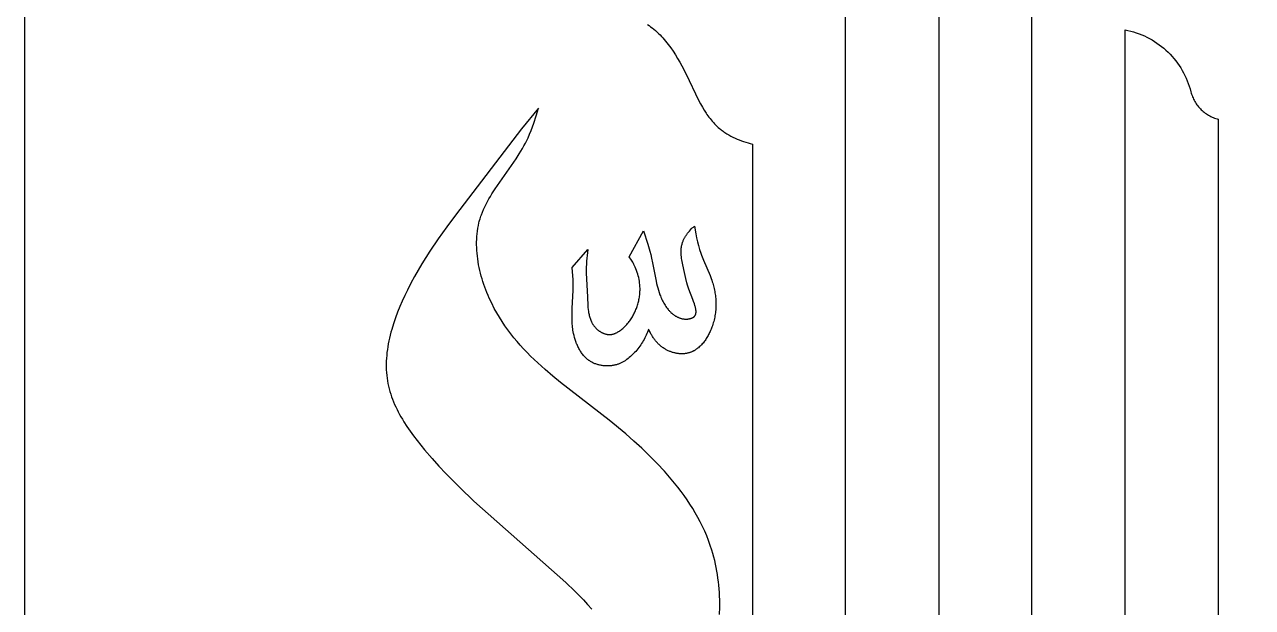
# Model space of a CAD drawing. Header units: millimetres. Extents: x 2992 to 3992, y 321 to 2321.
# Drawn here: x 2992.1 to 3445.5, y 1599.6 to 1814.7 of the extents above; entities that cross this region are included whole.
import ezdxf

# ---------------------------------------------------------------- set-up
doc = ezdxf.new("R2010")
doc.units = ezdxf.units.MM
doc.layers.add('Layer 05', color=12, linetype='Continuous', true_color=0xde0000)

msp = doc.modelspace()

# ---------------------------------------------------------------- linework, layer by layer
at = {"layer": 'Layer 05'}
msp.add_lwpolyline([(2992.09, 320.55), (3992.09, 320.55), (3992.09, 2320.55), (2992.09, 2320.55)], close=True, dxfattribs=at)
for points in [[(3329.68, 2057.74), (3329.68, 1364.45)], [(3364.08, 1411.84), (3364.08, 2026.86)], [(3295.28, 1414.06), (3295.28, 1949.29)], [(3222.07, 1814.72), (3222.67, 1814.3), (3223.26, 1813.87), (3223.88, 1813.4), (3224.48, 1812.91), (3225.07, 1812.41), (3225.64, 1811.9), (3226.2, 1811.37), (3226.75, 1810.83), (3227.28, 1810.28), (3227.8, 1809.72), (3228.31, 1809.14), (3228.81, 1808.55), (3229.3, 1807.96), (3229.77, 1807.35), (3230.24, 1806.74), (3230.69, 1806.11), (3231.58, 1804.84), (3232.42, 1803.53), (3233.24, 1802.19), (3234.03, 1800.83), (3234.79, 1799.44), (3236.25, 1796.61), (3241.12, 1786.52), (3241.73, 1785.36), (3242.37, 1784.22), (3243.03, 1783.1), (3243.72, 1782.01), (3244.07, 1781.48), (3244.44, 1780.96), (3244.81, 1780.45), (3245.2, 1779.94), (3245.59, 1779.45), (3246, 1778.96), (3246.42, 1778.49), (3246.84, 1778.02), (3247.29, 1777.57), (3247.74, 1777.13), (3248.21, 1776.71), (3248.69, 1776.3), (3249.01, 1776.03), (3249.34, 1775.78), (3249.67, 1775.53), (3250.01, 1775.28), (3250.35, 1775.04), (3250.7, 1774.81), (3251.41, 1774.35), (3252.14, 1773.93), (3252.89, 1773.52), (3253.65, 1773.13), (3254.42, 1772.76), (3255.21, 1772.42), (3256, 1772.09), (3256.8, 1771.79), (3257.61, 1771.5), (3258.42, 1771.23), (3259.24, 1770.98), (3260.06, 1770.75), (3260.88, 1770.54)], [(3398.48, 1812.72), (3399.52, 1812.5), (3400.56, 1812.25), (3401.59, 1811.96), (3402.6, 1811.63), (3403.61, 1811.27), (3404.6, 1810.88), (3405.57, 1810.45), (3406.54, 1809.99), (3407.48, 1809.5), (3408.41, 1808.98), (3409.32, 1808.42), (3410.21, 1807.83), (3411.08, 1807.22), (3411.92, 1806.57), (3412.75, 1805.89), (3413.55, 1805.19), (3414.33, 1804.46), (3415.08, 1803.7), (3415.8, 1802.92), (3416.5, 1802.11), (3417.17, 1801.28), (3417.81, 1800.43), (3418.42, 1799.55), (3419, 1798.66), (3419.54, 1797.75), (3420.06, 1796.81), (3420.55, 1795.86), (3421, 1794.9), (3421.42, 1793.92), (3421.8, 1792.92), (3422.15, 1791.92), (3422.46, 1790.9), (3422.74, 1789.87)], [(3398.48, 1371.56), (3398.48, 1812.72)], [(3422.74, 1789.87), (3422.87, 1789.4), (3423.02, 1788.94), (3423.18, 1788.48), (3423.35, 1788.03), (3423.54, 1787.58), (3423.75, 1787.14), (3423.97, 1786.71), (3424.21, 1786.28), (3424.46, 1785.87), (3424.72, 1785.46), (3425, 1785.07), (3425.29, 1784.68), (3425.6, 1784.3), (3425.92, 1783.94), (3426.25, 1783.58), (3426.59, 1783.24), (3426.95, 1782.91), (3427.31, 1782.59), (3427.69, 1782.28), (3428.08, 1781.99), (3428.48, 1781.71), (3428.88, 1781.45), (3429.3, 1781.2), (3429.72, 1780.96), (3430.15, 1780.74), (3430.59, 1780.53), (3431.04, 1780.34), (3431.49, 1780.17), (3431.95, 1780.01), (3432.41, 1779.87), (3432.88, 1779.74)], [(3181.82, 1783.79), (3175.63, 1776.21), (3151.18, 1744.35), (3147.96, 1739.99), (3144.81, 1735.57), (3141.76, 1731.05), (3138.84, 1726.42), (3137.43, 1724.04), (3136.06, 1721.63), (3134.73, 1719.17), (3133.45, 1716.66), (3132.49, 1714.66), (3131.55, 1712.63), (3130.67, 1710.57), (3129.83, 1708.49), (3129.05, 1706.39), (3128.33, 1704.28), (3127.68, 1702.16), (3127.39, 1701.1), (3127.11, 1700.03), (3126.86, 1698.96), (3126.62, 1697.9), (3126.41, 1696.83), (3126.23, 1695.76), (3126.06, 1694.7), (3125.92, 1693.63), (3125.81, 1692.57), (3125.73, 1691.51), (3125.67, 1690.45), (3125.64, 1689.39), (3125.63, 1688.34), (3125.66, 1687.29), (3125.72, 1686.25), (3125.81, 1685.21), (3125.93, 1684.18), (3126.09, 1683.15), (3126.27, 1682.17), (3126.48, 1681.19), (3126.73, 1680.21), (3127, 1679.25), (3127.29, 1678.29), (3127.62, 1677.33), (3127.97, 1676.38), (3128.35, 1675.44), (3128.75, 1674.5), (3129.17, 1673.57), (3129.62, 1672.64), (3130.09, 1671.72), (3130.57, 1670.8), (3131.08, 1669.89), (3131.61, 1668.99), (3132.15, 1668.09), (3133.29, 1666.31), (3134.49, 1664.56), (3135.75, 1662.83), (3137.05, 1661.12), (3138.38, 1659.43), (3139.75, 1657.77), (3142.56, 1654.53), (3145.07, 1651.74), (3147.62, 1649.03), (3152.78, 1643.79), (3158.04, 1638.75), (3191.9, 1608.74), (3195.22, 1605.58), (3198.44, 1602.32), (3200.01, 1600.65), (3201.54, 1598.94)], [(3248.74, 1596.97), (3248.81, 1599.67), (3248.78, 1602.37), (3248.74, 1603.71), (3248.67, 1605.05), (3248.57, 1606.39), (3248.45, 1607.72), (3248.31, 1609.05), (3248.14, 1610.37), (3247.95, 1611.68), (3247.73, 1612.99), (3247.49, 1614.29), (3247.22, 1615.59), (3246.93, 1616.87), (3246.61, 1618.15), (3246.26, 1619.42), (3245.88, 1620.67), (3245.3, 1622.47), (3244.66, 1624.24), (3243.97, 1625.99), (3243.23, 1627.72), (3242.43, 1629.42), (3241.59, 1631.11), (3240.71, 1632.78), (3239.77, 1634.43), (3238.8, 1636.06), (3237.78, 1637.67), (3236.73, 1639.26), (3235.63, 1640.83), (3234.5, 1642.38), (3233.33, 1643.91), (3232.13, 1645.43), (3230.89, 1646.93), (3228.33, 1649.87), (3225.66, 1652.74), (3222.89, 1655.55), (3220.03, 1658.29), (3217.1, 1660.97), (3214.1, 1663.59), (3207.98, 1668.65), (3190.04, 1682.59), (3187.16, 1684.94), (3184.34, 1687.34), (3181.59, 1689.81), (3178.93, 1692.34), (3177.64, 1693.64), (3176.38, 1694.97), (3175.14, 1696.32), (3173.94, 1697.69), (3172.76, 1699.1), (3171.62, 1700.54), (3170.51, 1702.01), (3169.44, 1703.51), (3168.4, 1705.05), (3167.4, 1706.63), (3166.45, 1708.25), (3165.53, 1709.91), (3164.57, 1711.8), (3163.66, 1713.75), (3163.23, 1714.73), (3162.82, 1715.73), (3162.43, 1716.74), (3162.05, 1717.75), (3161.69, 1718.77), (3161.35, 1719.8), (3161.03, 1720.83), (3160.74, 1721.87), (3160.46, 1722.91), (3160.2, 1723.95), (3159.97, 1725), (3159.76, 1726.05), (3159.58, 1727.1), (3159.42, 1728.15), (3159.28, 1729.19), (3159.17, 1730.24), (3159.09, 1731.29), (3159.04, 1732.33), (3159.01, 1733.37), (3159.01, 1734.4), (3159.04, 1735.43), (3159.1, 1736.45), (3159.19, 1737.47), (3159.32, 1738.47), (3159.47, 1739.47), (3159.66, 1740.46), (3159.88, 1741.44), (3160, 1741.93), (3160.13, 1742.41), (3160.28, 1742.92), (3160.44, 1743.44), (3160.61, 1743.94), (3160.79, 1744.45), (3161.17, 1745.45), (3161.58, 1746.44), (3162.03, 1747.42), (3162.5, 1748.39), (3163, 1749.35), (3163.53, 1750.31), (3164.08, 1751.25), (3164.65, 1752.19), (3165.84, 1754.06), (3173.56, 1765.13), (3174.78, 1767.01), (3175.94, 1768.92), (3176.49, 1769.89), (3177.02, 1770.87), (3177.53, 1771.85), (3178, 1772.85), (3178.59, 1774.18), (3179.13, 1775.52), (3179.64, 1776.88), (3180.11, 1778.25), (3180.99, 1781.01), (3181.82, 1783.79)], [(3432.88, 1779.74), (3432.88, 1404.87)], [(3260.88, 1770.54), (3260.88, 1365.43)], [(3215.37, 1728.91), (3220.6, 1738.56)], [(3220.6, 1738.56), (3222.24, 1733.56), (3222.98, 1731.03), (3223.32, 1729.76), (3223.63, 1728.49), (3223.99, 1726.79), (3225.28, 1719.98), (3225.46, 1719.13), (3225.67, 1718.29), (3225.89, 1717.45), (3226.13, 1716.62), (3226.4, 1715.79), (3226.69, 1714.97), (3226.86, 1714.52), (3227.04, 1714.07), (3227.24, 1713.62), (3227.44, 1713.18), (3227.65, 1712.74), (3227.87, 1712.31), (3228.11, 1711.88), (3228.35, 1711.46), (3228.61, 1711.05), (3228.88, 1710.65), (3229.16, 1710.25), (3229.46, 1709.87), (3229.76, 1709.49), (3229.92, 1709.31), (3230.08, 1709.12), (3230.25, 1708.95), (3230.42, 1708.77), (3230.59, 1708.6), (3230.77, 1708.43), (3231.06, 1708.16), (3231.36, 1707.9), (3231.52, 1707.78), (3231.68, 1707.65), (3231.84, 1707.53), (3232, 1707.42), (3232.16, 1707.31), (3232.33, 1707.2), (3232.5, 1707.09), (3232.67, 1706.99), (3232.85, 1706.89), (3233.02, 1706.8), (3233.2, 1706.71), (3233.38, 1706.62), (3233.56, 1706.54), (3233.75, 1706.46), (3233.93, 1706.39), (3234.12, 1706.32), (3234.31, 1706.26), (3234.51, 1706.21), (3234.7, 1706.16), (3234.9, 1706.11), (3235.1, 1706.07), (3235.3, 1706.04), (3235.5, 1706.01), (3235.71, 1705.99), (3235.91, 1705.97), (3236.12, 1705.96), (3236.33, 1705.96), (3236.54, 1705.97), (3236.77, 1705.98), (3236.99, 1706), (3237.11, 1706.01), (3237.22, 1706.02), (3237.33, 1706.04), (3237.44, 1706.06), (3237.55, 1706.08), (3237.66, 1706.1), (3237.77, 1706.13), (3237.88, 1706.16), (3237.99, 1706.18), (3238.09, 1706.22), (3238.2, 1706.25), (3238.3, 1706.28), (3238.4, 1706.32), (3238.5, 1706.36), (3238.6, 1706.4), (3238.69, 1706.45), (3238.78, 1706.49), (3238.87, 1706.54), (3238.96, 1706.59), (3239.04, 1706.65), (3239.09, 1706.67), (3239.13, 1706.7), (3239.17, 1706.73), (3239.2, 1706.76), (3239.24, 1706.79), (3239.28, 1706.82), (3239.32, 1706.85), (3239.35, 1706.88), (3239.39, 1706.91), (3239.42, 1706.95), (3239.45, 1706.98), (3239.49, 1707.01), (3239.52, 1707.05), (3239.55, 1707.08), (3239.58, 1707.12), (3239.6, 1707.16), (3239.64, 1707.2), (3239.67, 1707.26), (3239.71, 1707.31), (3239.74, 1707.36), (3239.77, 1707.41), (3239.8, 1707.47), (3239.82, 1707.53), (3239.85, 1707.58), (3239.87, 1707.64), (3239.89, 1707.7), (3239.91, 1707.76), (3239.93, 1707.82), (3239.94, 1707.88), (3239.96, 1707.94), (3239.97, 1708), (3239.98, 1708.07), (3239.99, 1708.13), (3240, 1708.2), (3240.01, 1708.26), (3240.02, 1708.33), (3240.02, 1708.4), (3240.03, 1708.46), (3240.03, 1708.53), (3240.03, 1708.6), (3240.03, 1708.74), (3240.03, 1708.88), (3240.02, 1709.02), (3240.01, 1709.17), (3239.99, 1709.32), (3239.97, 1709.46), (3239.95, 1709.61), (3239.92, 1709.76), (3239.86, 1710.06), (3239.79, 1710.37), (3239.71, 1710.67), (3239.62, 1710.98), (3239.43, 1711.57), (3239.14, 1712.43), (3238.85, 1713.25), (3237.4, 1717.03), (3237.14, 1717.78), (3236.9, 1718.54), (3236.68, 1719.33), (3236.27, 1720.93), (3235.52, 1724.24), (3235.02, 1726.61), (3234.8, 1727.8), (3234.71, 1728.39), (3234.63, 1728.98), (3234.57, 1729.57), (3234.55, 1729.86), (3234.53, 1730.16), (3234.52, 1730.45), (3234.51, 1730.74), (3234.52, 1731.03), (3234.52, 1731.32), (3234.54, 1731.6), (3234.56, 1731.89), (3234.58, 1732.18), (3234.62, 1732.46), (3234.66, 1732.74), (3234.72, 1733.03), (3234.78, 1733.31), (3234.85, 1733.58), (3234.91, 1733.82), (3234.99, 1734.06), (3235.07, 1734.3), (3235.15, 1734.54), (3235.25, 1734.77), (3235.34, 1735), (3235.45, 1735.24), (3235.56, 1735.47), (3235.68, 1735.69), (3235.8, 1735.92), (3235.92, 1736.14), (3236.05, 1736.37), (3236.19, 1736.59), (3236.33, 1736.81), (3236.47, 1737.02), (3236.62, 1737.24), (3236.93, 1737.66), (3237.25, 1738.07), (3237.59, 1738.47), (3237.94, 1738.86), (3238.29, 1739.23), (3238.66, 1739.6), (3239.04, 1739.95), (3239.42, 1740.29)], [(3239.42, 1740.29), (3239.96, 1737.4), (3240.26, 1735.96), (3240.6, 1734.53), (3240.96, 1733.1), (3241.37, 1731.69), (3241.81, 1730.29), (3242.05, 1729.6), (3242.31, 1728.91), (3242.76, 1727.75), (3245.2, 1722.05), (3245.64, 1720.9), (3245.85, 1720.31), (3246.04, 1719.73), (3246.2, 1719.23), (3246.35, 1718.73), (3246.49, 1718.22), (3246.62, 1717.71), (3246.73, 1717.2), (3246.84, 1716.69), (3246.94, 1716.18), (3247.03, 1715.66), (3247.11, 1715.14), (3247.18, 1714.62), (3247.24, 1714.1), (3247.29, 1713.57), (3247.33, 1713.05), (3247.36, 1712.52), (3247.37, 1711.99), (3247.38, 1711.46), (3247.37, 1710.93), (3247.36, 1710.4), (3247.33, 1709.87), (3247.29, 1709.34), (3247.24, 1708.81), (3247.18, 1708.27), (3247.1, 1707.74), (3247.02, 1707.21), (3246.92, 1706.68), (3246.81, 1706.15), (3246.68, 1705.62), (3246.55, 1705.09), (3246.4, 1704.56), (3246.24, 1704.04), (3246.06, 1703.51), (3245.87, 1702.99), (3245.73, 1702.59), (3245.57, 1702.2), (3245.4, 1701.81), (3245.23, 1701.42), (3245.05, 1701.04), (3244.87, 1700.66), (3244.67, 1700.28), (3244.47, 1699.91), (3244.27, 1699.54), (3244.05, 1699.18), (3243.83, 1698.82), (3243.6, 1698.47), (3243.36, 1698.13), (3243.12, 1697.79), (3242.87, 1697.46), (3242.61, 1697.14), (3242.34, 1696.83), (3242.07, 1696.53), (3241.79, 1696.24), (3241.51, 1695.96), (3241.22, 1695.68), (3240.92, 1695.42), (3240.61, 1695.18), (3240.45, 1695.06), (3240.3, 1694.94), (3240.14, 1694.83), (3239.98, 1694.72), (3239.81, 1694.61), (3239.65, 1694.51), (3239.48, 1694.41), (3239.32, 1694.31), (3239.15, 1694.22), (3238.98, 1694.13), (3238.8, 1694.04), (3238.63, 1693.96), (3238.45, 1693.88), (3238.27, 1693.81), (3238.09, 1693.74), (3237.91, 1693.67), (3237.73, 1693.61), (3237.55, 1693.55), (3237.29, 1693.48), (3237.04, 1693.42), (3236.78, 1693.36), (3236.52, 1693.31), (3236.25, 1693.27), (3235.99, 1693.23), (3235.72, 1693.2), (3235.45, 1693.18), (3235.18, 1693.17), (3234.91, 1693.16), (3234.63, 1693.17), (3234.36, 1693.17), (3234.08, 1693.19), (3233.81, 1693.21), (3233.54, 1693.24), (3233.26, 1693.27), (3232.99, 1693.31), (3232.71, 1693.36), (3232.44, 1693.41), (3232.17, 1693.47), (3231.9, 1693.54), (3231.63, 1693.61), (3231.36, 1693.69), (3231.09, 1693.78), (3230.83, 1693.87), (3230.56, 1693.96), (3230.31, 1694.06), (3230.05, 1694.17), (3229.79, 1694.29), (3229.54, 1694.4), (3229.29, 1694.53), (3229.05, 1694.66), (3228.77, 1694.82), (3228.49, 1694.98), (3228.21, 1695.16), (3227.95, 1695.34), (3227.68, 1695.52), (3227.43, 1695.71), (3227.17, 1695.91), (3226.92, 1696.12), (3226.68, 1696.33), (3226.44, 1696.54), (3226.21, 1696.76), (3225.98, 1696.99), (3225.76, 1697.22), (3225.54, 1697.46), (3225.33, 1697.7), (3225.12, 1697.94), (3224.92, 1698.19), (3224.73, 1698.45), (3224.53, 1698.7), (3224.35, 1698.96), (3224.16, 1699.23), (3223.99, 1699.5), (3223.82, 1699.77), (3223.65, 1700.04), (3223.49, 1700.32), (3223.33, 1700.59), (3223.04, 1701.16), (3222.76, 1701.73), (3222.5, 1702.31)], [(3194.29, 1725), (3200.07, 1731.63)], [(3200.07, 1731.63), (3199.91, 1730.55), (3199.78, 1729.47), (3199.68, 1728.4), (3199.6, 1727.32), (3199.55, 1726.25), (3199.52, 1725.17), (3199.52, 1723.01), (3199.9, 1714.12), (3200.06, 1711.04), (3200.13, 1710.28), (3200.21, 1709.52), (3200.32, 1708.77), (3200.38, 1708.4), (3200.45, 1708.03), (3200.52, 1707.67), (3200.6, 1707.31), (3200.7, 1706.95), (3200.8, 1706.6), (3200.91, 1706.25), (3201.03, 1705.91), (3201.16, 1705.57), (3201.3, 1705.24), (3201.37, 1705.08), (3201.45, 1704.91), (3201.53, 1704.75), (3201.61, 1704.59), (3201.7, 1704.44), (3201.79, 1704.28), (3201.88, 1704.13), (3201.98, 1703.97), (3202.08, 1703.82), (3202.18, 1703.67), (3202.29, 1703.53), (3202.4, 1703.38), (3202.51, 1703.24), (3202.63, 1703.09), (3202.75, 1702.95), (3202.87, 1702.82), (3203, 1702.68), (3203.13, 1702.55), (3203.27, 1702.41), (3203.41, 1702.28), (3203.55, 1702.16), (3203.7, 1702.03), (3203.85, 1701.91), (3204, 1701.8), (3204.15, 1701.68), (3204.31, 1701.57), (3204.47, 1701.46), (3204.63, 1701.36), (3204.79, 1701.26), (3204.96, 1701.16), (3205.13, 1701.07), (3205.3, 1700.98), (3205.47, 1700.9), (3205.64, 1700.82), (3205.81, 1700.74), (3205.99, 1700.67), (3206.17, 1700.61), (3206.34, 1700.55), (3206.52, 1700.49), (3206.7, 1700.45), (3206.88, 1700.4), (3207.06, 1700.36), (3207.24, 1700.33), (3207.42, 1700.31), (3207.6, 1700.29), (3207.69, 1700.28), (3207.78, 1700.27), (3207.87, 1700.27), (3207.96, 1700.27), (3208.05, 1700.27), (3208.14, 1700.27), (3208.24, 1700.27), (3208.33, 1700.27), (3208.42, 1700.28), (3208.52, 1700.29), (3208.61, 1700.3), (3208.7, 1700.31), (3208.8, 1700.32), (3208.89, 1700.34), (3209.07, 1700.37), (3209.26, 1700.41), (3209.44, 1700.46), (3209.62, 1700.51), (3209.8, 1700.57), (3209.98, 1700.63), (3210.16, 1700.7), (3210.34, 1700.78), (3210.52, 1700.86), (3210.69, 1700.94), (3210.86, 1701.03), (3211.04, 1701.13), (3211.21, 1701.22), (3211.38, 1701.33), (3211.55, 1701.43), (3211.71, 1701.54), (3211.88, 1701.66), (3212.04, 1701.77), (3212.37, 1702.01), (3212.68, 1702.27), (3212.99, 1702.53), (3213.29, 1702.8), (3213.58, 1703.07), (3213.9, 1703.38), (3214.2, 1703.7), (3214.5, 1704.03), (3214.78, 1704.35), (3215.06, 1704.69), (3215.32, 1705.03), (3215.58, 1705.37), (3215.82, 1705.72), (3216.06, 1706.07), (3216.29, 1706.43), (3216.51, 1706.8), (3216.72, 1707.16), (3216.93, 1707.54), (3217.12, 1707.91), (3217.31, 1708.29), (3217.49, 1708.68), (3217.66, 1709.07), (3217.83, 1709.47), (3217.99, 1709.86), (3218.14, 1710.27), (3218.28, 1710.67), (3218.42, 1711.08), (3218.55, 1711.49), (3218.66, 1711.91), (3218.77, 1712.33), (3218.87, 1712.75), (3218.96, 1713.17), (3219.04, 1713.59), (3219.12, 1714.02), (3219.18, 1714.45), (3219.23, 1714.88), (3219.28, 1715.31), (3219.3, 1715.64), (3219.32, 1715.97), (3219.33, 1716.31), (3219.34, 1716.64), (3219.35, 1716.97), (3219.34, 1717.31), (3219.32, 1717.97), (3219.27, 1718.64), (3219.2, 1719.3), (3219.11, 1719.97), (3218.99, 1720.63), (3218.86, 1721.28), (3218.7, 1721.93), (3218.52, 1722.57), (3218.32, 1723.21), (3218.1, 1723.84), (3217.86, 1724.46), (3217.6, 1725.07), (3217.32, 1725.68), (3217.11, 1726.1), (3216.89, 1726.52), (3216.66, 1726.93), (3216.42, 1727.34), (3216.17, 1727.74), (3215.91, 1728.13), (3215.64, 1728.52), (3215.37, 1728.91)], [(3222.5, 1702.31), (3222.31, 1701.74), (3222.11, 1701.18), (3221.89, 1700.63), (3221.65, 1700.09), (3221.4, 1699.55), (3221.13, 1699.01), (3220.85, 1698.48), (3220.56, 1697.96), (3220.25, 1697.45), (3219.93, 1696.94), (3219.6, 1696.44), (3219.26, 1695.95), (3218.9, 1695.47), (3218.52, 1694.99), (3218.14, 1694.52), (3217.75, 1694.06), (3217.37, 1693.65), (3216.99, 1693.25), (3216.6, 1692.86), (3216.2, 1692.48), (3215.79, 1692.11), (3215.37, 1691.75), (3214.94, 1691.4), (3214.5, 1691.08), (3214.28, 1690.92), (3214.05, 1690.76), (3213.82, 1690.62), (3213.59, 1690.47), (3213.35, 1690.33), (3213.12, 1690.19), (3212.88, 1690.06), (3212.64, 1689.94), (3212.39, 1689.82), (3212.14, 1689.7), (3211.89, 1689.59), (3211.64, 1689.49), (3211.39, 1689.39), (3211.13, 1689.3), (3210.87, 1689.21), (3210.61, 1689.13), (3210.31, 1689.05), (3210.02, 1688.98), (3209.72, 1688.91), (3209.42, 1688.86), (3209.11, 1688.81), (3208.81, 1688.76), (3208.5, 1688.73), (3208.19, 1688.7), (3207.88, 1688.68), (3207.57, 1688.67), (3207.26, 1688.67), (3206.95, 1688.67), (3206.64, 1688.68), (3206.33, 1688.7), (3206.02, 1688.72), (3205.71, 1688.76), (3205.4, 1688.8), (3205.09, 1688.85), (3204.79, 1688.91), (3204.48, 1688.97), (3204.18, 1689.04), (3203.88, 1689.12), (3203.59, 1689.21), (3203.29, 1689.3), (3203, 1689.4), (3202.72, 1689.51), (3202.43, 1689.63), (3202.16, 1689.75), (3201.88, 1689.88), (3201.61, 1690.02), (3201.35, 1690.17), (3201.09, 1690.32), (3200.93, 1690.42), (3200.77, 1690.53), (3200.61, 1690.64), (3200.46, 1690.75), (3200.3, 1690.86), (3200.15, 1690.97), (3200.01, 1691.09), (3199.86, 1691.21), (3199.57, 1691.46), (3199.29, 1691.72), (3199.03, 1691.99), (3198.76, 1692.26), (3198.51, 1692.55), (3198.27, 1692.85), (3198.03, 1693.15), (3197.8, 1693.46), (3197.58, 1693.78), (3197.37, 1694.1), (3197.16, 1694.43), (3196.96, 1694.77), (3196.77, 1695.11), (3196.59, 1695.46), (3196.41, 1695.82), (3196.25, 1696.17), (3196.09, 1696.54), (3195.93, 1696.9), (3195.79, 1697.27), (3195.65, 1697.64), (3195.52, 1698.02), (3195.4, 1698.4), (3195.28, 1698.78), (3195.17, 1699.16), (3194.97, 1699.92), (3194.8, 1700.69), (3194.69, 1701.27), (3194.59, 1701.84), (3194.51, 1702.41), (3194.44, 1702.99), (3194.38, 1703.56), (3194.33, 1704.13), (3194.27, 1705.27), (3194.25, 1706.41), (3194.25, 1707.55), (3194.33, 1709.82), (3194.7, 1716.61), (3194.72, 1717.74), (3194.72, 1718.88), (3194.66, 1720.41), (3194.29, 1725)]]:
    msp.add_lwpolyline(points, dxfattribs=at)

doc.saveas('drawing.dxf')
